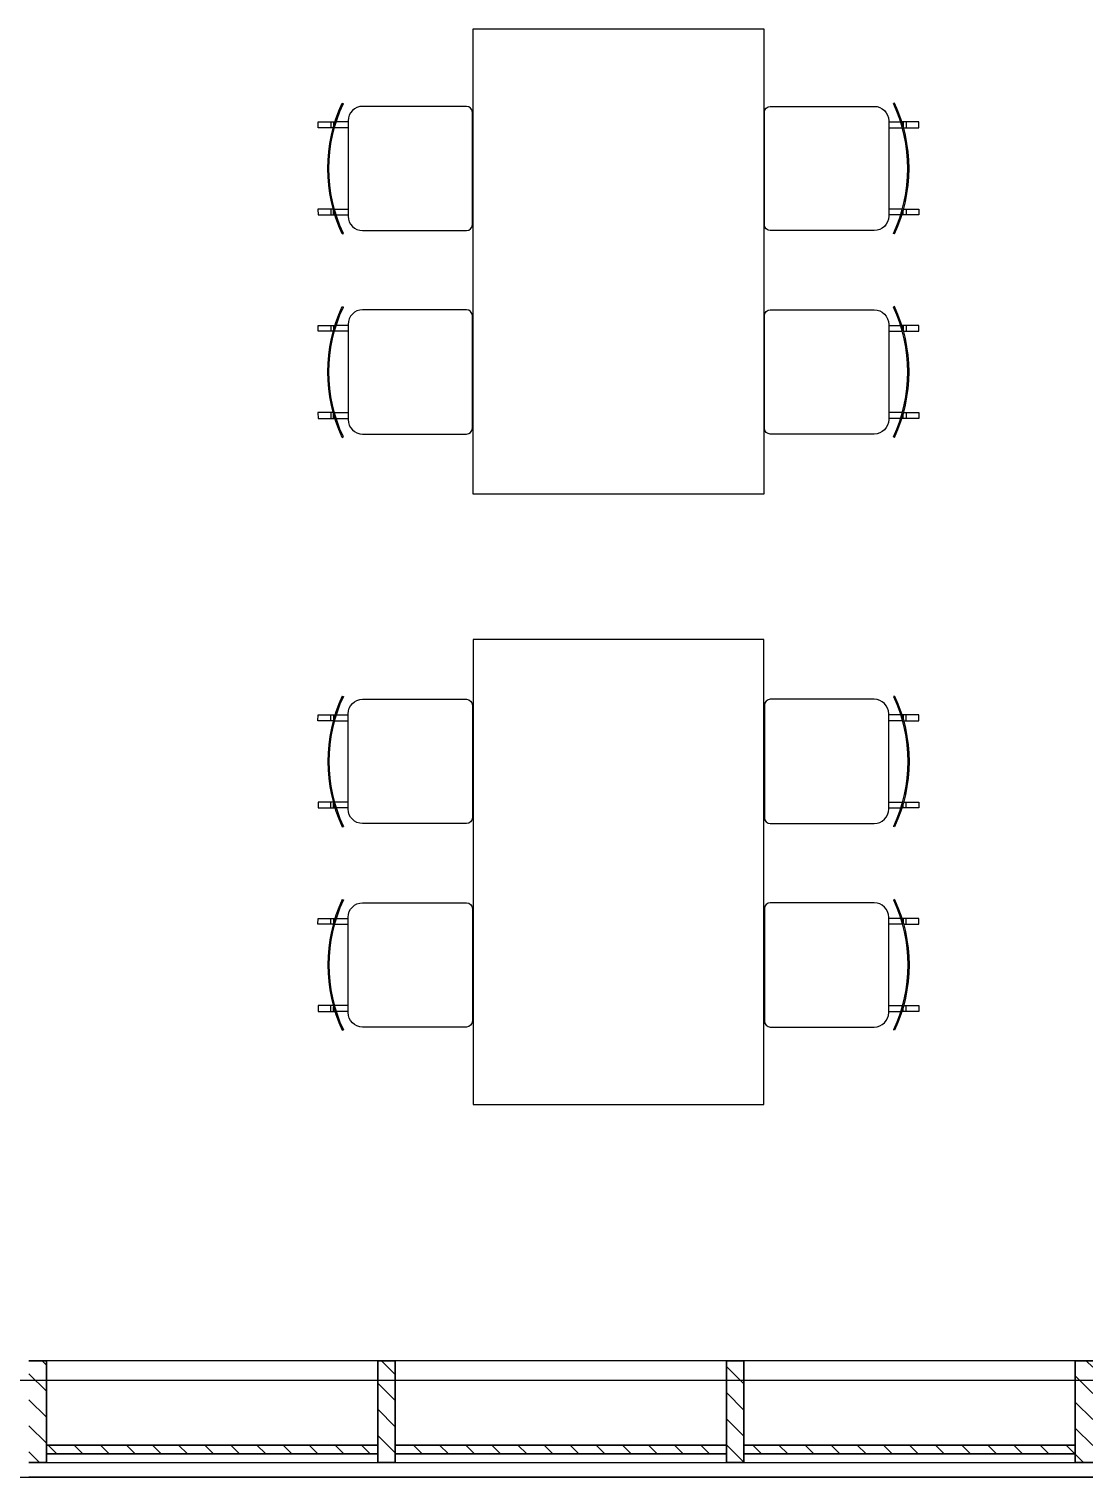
# Model space of a CAD drawing. Header units: millimetres. Extents: x -100 to 251604, y 0 to 25979.
# Drawn here: x 166569 to 170199, y 12710 to 17692 of the extents above; entities that cross this region are included whole.
import ezdxf

# ---------------------------------------------------------------- set-up
doc = ezdxf.new("R2010")
doc.units = ezdxf.units.MM
doc.layers.get('0').update_dxf_attribs({"true_color": 0xdfdfdf})
for name, color, linetype in [('Background_BRX_2D_Symbols', 7, 'Continuous'), ('Background_Front bricks', 7, 'Continuous'), ('Background_GLASS', 161, 'Continuous'), ('Background_WINDOW_FRAME', 253, 'Continuous'), ('Boundary_GLASS', 161, 'Continuous'), ('Boundary_WINDOW_FRAME', 253, 'Continuous'), ('Fill_GLASS', 161, 'Continuous'), ('Fill_WINDOW_FRAME', 253, 'Continuous'), ('Viewport border', 7, 'Continuous')]:
    doc.layers.add(name, color=color, linetype=linetype)
doc.layers.add('BIM_ROOM_LINES', color=7, linetype='Continuous', plot=False)
pattern_1 = [(45, (-5377.500000000015, -9299.999999989255), (-44.90128060534577, 44.90128060534577), [])]

# ---------------------------------------------------------------- blocks, each defined once
blk = doc.blocks.new('*U11264')
for p, q in [((28895.50000000001, 2582.000000048829), (27895.50000000001, 2582.000000048829)), ((27895.50000000001, 2582.000000048829), (27895.50000000001, 982.000000048829)), ((28895.50000000001, 982.000000048829), (28895.50000000001, 2582.000000048829)), ((27895.50000000001, 982.000000048829), (28895.50000000001, 982.000000048829))]:
    blk.add_line(p, q)
blk = doc.blocks.new('*U11265')
for p, q in [((27445.59169904197, 2387.000000048862), (27449.21522845376, 2385.305882402001)), ((27515.49998327284, 2375.750000048831), (27873.00000000002, 2375.750000048827)), ((27893.00000000002, 2355.750000048827), (27893.00000000001, 1968.250000048827)), ((27361.75323883756, 2302.000000048833), (27362.07418295601, 2322.000000048833)), ((27414.37066327513, 2302.000000048831), (27361.75323883756, 2302.000000048833)), ((27362.07418295601, 2322.000000048833), (27420.25847531693, 2322.000000048831)), ((27405.59169904203, 2302.000000048831), (27405.59169904203, 2322.000000048831)), ((27415.50000072248, 2322.000000048831), (27415.50000072248, 2306.070226187583)), ((27418.51841359811, 2302.000000048831), (27465.49998884322, 2302.000000048831)), ((27424.45483299118, 2322.000000048831), (27465.49998884322, 2322.000000048831)), ((27465.49998327284, 1998.250000048831), (27465.49998327284, 2325.750000048831)), ((27362.39512707446, 2022.000000048833), (27362.07418295601, 2002.000000048833)), ((27362.07418295601, 2002.000000048833), (27420.25847543486, 2002.000000048831)), ((27414.37066327513, 2022.000000048831), (27362.39512707446, 2022.000000048833)), ((27405.59149206162, 2002.000000048831), (27405.59169904203, 2022.000000048831)), ((27415.50000072249, 2002.000000048831), (27415.50000072247, 2017.92977391008)), ((27465.49998884322, 2022.000000048831), (27418.51841364634, 2022.000000048831)), ((27465.49998884322, 2002.000000048831), (27424.45483338683, 2002.000000048831)), ((27873.00000000001, 1948.250000048827), (27515.49998327284, 1948.250000048831)), ((27445.5916990419, 1937.000000048771), (27449.21522845373, 1938.694117695861))]:
    blk.add_line(p, q)
for radius, start in [(531.2500000001447, 154.9423845816925), (527.2500000000678, 154.9423845816763)]:
    blk.add_arc((27926.84169904203, 2162.000000048827), radius, start, 205.0576154183026)
at = {"extrusion": (0, 0, -1)}
for centre, radius, start, end in [((-27515.49998327284, 2325.750000048831), 49.99999999999999, 0, 90), ((-27873.00000000002, 2355.750000048827), 19.99999999999999, 90, 180), ((-27515.49998327284, 1998.250000048831), 49.99999999999999, 270, 0), ((-27873.00000000001, 1968.250000048827), 19.99999999999999, 180, 270)]:
    blk.add_arc(centre, radius, start, end, dxfattribs=at)
blk = doc.blocks.new('*U11266')
for p, q in [((27445.59169904197, 1687.000000048862), (27449.21522845376, 1685.305882402001)), ((27515.49998327284, 1675.750000048831), (27873.00000000002, 1675.750000048827)), ((27893.00000000002, 1655.750000048827), (27893.00000000001, 1268.250000048827)), ((27361.75323883756, 1602.000000048833), (27362.07418295601, 1622.000000048833)), ((27414.37066327513, 1602.000000048831), (27361.75323883756, 1602.000000048833)), ((27362.07418295601, 1622.000000048833), (27420.25847531693, 1622.000000048831)), ((27405.59169904203, 1602.000000048831), (27405.59169904203, 1622.000000048831)), ((27415.50000072248, 1622.000000048831), (27415.50000072248, 1606.070226187583)), ((27418.51841359811, 1602.000000048831), (27465.49998884322, 1602.000000048831)), ((27424.45483299118, 1622.000000048831), (27465.49998884322, 1622.000000048831)), ((27465.49998327284, 1298.250000048831), (27465.49998327284, 1625.750000048831)), ((27362.39512707446, 1322.000000048833), (27362.07418295601, 1302.000000048833)), ((27362.07418295601, 1302.000000048833), (27420.25847543486, 1302.000000048831)), ((27414.37066327513, 1322.000000048831), (27362.39512707446, 1322.000000048833)), ((27405.59149206162, 1302.000000048831), (27405.59169904203, 1322.000000048831)), ((27415.50000072249, 1302.000000048831), (27415.50000072247, 1317.92977391008)), ((27465.49998884322, 1322.000000048831), (27418.51841364634, 1322.000000048831)), ((27465.49998884322, 1302.000000048831), (27424.45483338683, 1302.000000048831)), ((27873.00000000001, 1248.250000048827), (27515.49998327284, 1248.250000048831)), ((27445.5916990419, 1237.000000048771), (27449.21522845373, 1238.694117695861))]:
    blk.add_line(p, q)
for radius, start, end in [(531.2500000001447, 154.9423845816925, 205.0576154183024), (527.2500000000678, 154.9423845816763, 205.0576154183023)]:
    blk.add_arc((27926.84169904203, 1462.000000048827), radius, start, end)
at = {"extrusion": (0, 0, -1)}
for centre, radius, start, end in [((-27515.49998327284, 1625.750000048831), 49.99999999999999, 0, 90), ((-27873.00000000002, 1655.750000048827), 19.99999999999999, 90, 180), ((-27515.49998327284, 1298.250000048831), 49.99999999999999, 270, 0), ((-27873.00000000001, 1268.250000048827), 19.99999999999999, 180, 270)]:
    blk.add_arc(centre, radius, start, end, dxfattribs=at)
blk = doc.blocks.new('*U11267')
for p, q in [((28898.00000000001, 2355.750000048825), (28898.00000000002, 1968.250000048825)), ((29275.50001672719, 2375.750000048829), (28918.00000000001, 2375.750000048825)), ((29345.40830095806, 2387.00000004886), (29341.78477154628, 2385.305882401999)), ((29366.54516700884, 2322.000000048829), (29325.50001115682, 2322.000000048829)), ((29372.48158640192, 2302.000000048829), (29325.50001115682, 2302.000000048829)), ((29325.50001672719, 1998.250000048829), (29325.50001672719, 2325.750000048829)), ((29428.92581704402, 2322.000000048831), (29370.74152468311, 2322.000000048829)), ((29375.49999927756, 2322.000000048829), (29375.49999927756, 2306.070226187581)), ((29376.6293367249, 2302.000000048829), (29429.24676116247, 2302.000000048831)), ((29385.408300958, 2302.000000048831), (29385.408300958, 2322.000000048831)), ((29429.24676116247, 2302.000000048831), (29428.92581704402, 2322.000000048831)), ((29325.50001115682, 2022.000000048829), (29372.48158635369, 2022.000000048829)), ((29325.50001115682, 2002.000000048829), (29366.54516661321, 2002.000000048829)), ((29428.92581704402, 2002.000000048831), (29370.74152456518, 2002.000000048829)), ((29375.49999927754, 2002.000000048829), (29375.49999927756, 2017.929773910078)), ((29376.6293367249, 2022.000000048829), (29428.60487292557, 2022.000000048831)), ((29385.40850793842, 2002.000000048829), (29385.408300958, 2022.000000048829)), ((29428.60487292557, 2022.000000048831), (29428.92581704402, 2002.000000048831)), ((28918.00000000002, 1948.250000048825), (29275.50001672719, 1948.250000048829)), ((29345.40830095813, 1937.000000048769), (29341.7847715463, 1938.694117695859))]:
    blk.add_line(p, q)
for centre, radius, start, end in [((28918.00000000001, 2355.750000048825), 19.99999999999999, 90, 180), ((29275.50001672719, 2325.750000048829), 49.99999999999999, 0, 90), ((29275.50001672719, 1998.250000048829), 49.99999999999999, 270, 0), ((28918.00000000002, 1968.250000048825), 19.99999999999999, 180, 270)]:
    blk.add_arc(centre, radius, start, end)
at = {"extrusion": (0, 0, -1)}
for radius, start, end in [(527.2500000000678, 154.9423845816761, 205.0576154183023), (531.2500000001447, 154.9423845816924, 205.0576154183022)]:
    blk.add_arc((-28864.158300958, 2162.000000048823), radius, start, end, dxfattribs=at)
blk = doc.blocks.new('*U11268')
for p, q in [((28898.00000000001, 1655.750000048825), (28898.00000000002, 1268.250000048825)), ((29275.50001672719, 1675.750000048829), (28918.00000000001, 1675.750000048825)), ((29345.40830095806, 1687.00000004886), (29341.78477154628, 1685.305882401999)), ((29366.54516700884, 1622.000000048829), (29325.50001115682, 1622.000000048829)), ((29372.48158640192, 1602.000000048829), (29325.50001115682, 1602.000000048829)), ((29325.50001672719, 1298.250000048829), (29325.50001672719, 1625.750000048829)), ((29428.92581704402, 1622.000000048831), (29370.74152468311, 1622.000000048829)), ((29375.49999927756, 1622.000000048829), (29375.49999927756, 1606.070226187581)), ((29376.6293367249, 1602.000000048829), (29429.24676116247, 1602.000000048831)), ((29385.408300958, 1602.000000048831), (29385.408300958, 1622.000000048831)), ((29429.24676116247, 1602.000000048831), (29428.92581704402, 1622.000000048831)), ((29325.50001115682, 1322.000000048829), (29372.48158635369, 1322.000000048829)), ((29325.50001115682, 1302.000000048829), (29366.54516661321, 1302.000000048829)), ((29428.92581704402, 1302.000000048831), (29370.74152456518, 1302.000000048829)), ((29375.49999927754, 1302.000000048829), (29375.49999927756, 1317.929773910078)), ((29376.6293367249, 1322.000000048829), (29428.60487292557, 1322.000000048831)), ((29385.40850793842, 1302.000000048829), (29385.408300958, 1322.000000048829)), ((29428.60487292557, 1322.000000048831), (29428.92581704402, 1302.000000048831)), ((28918.00000000002, 1248.250000048825), (29275.50001672719, 1248.250000048829)), ((29345.40830095813, 1237.000000048769), (29341.7847715463, 1238.694117695859))]:
    blk.add_line(p, q)
for centre, radius, start, end in [((28918.00000000001, 1655.750000048825), 19.99999999999999, 90, 180), ((29275.50001672719, 1625.750000048829), 49.99999999999999, 0, 90), ((29275.50001672719, 1298.250000048829), 49.99999999999999, 270, 0), ((28918.00000000002, 1268.250000048825), 19.99999999999999, 180, 270)]:
    blk.add_arc(centre, radius, start, end)
at = {"extrusion": (0, 0, -1)}
for radius, start, end in [(527.2500000000678, 154.9423845816763, 205.0576154183025), (531.2500000001447, 154.9423845816925, 205.0576154183024)]:
    blk.add_arc((-28864.158300958, 1462.000000048825), radius, start, end, dxfattribs=at)
blk = doc.blocks.new('*U11269')
for p, q in [((27895.50000000001, 4682.000000048831), (28895.50000000001, 4682.000000048829)), ((27895.50000000001, 3082.000000048831), (27895.50000000001, 4682.000000048831)), ((28895.50000000001, 4682.000000048829), (28895.50000000001, 3082.000000048829)), ((28895.50000000001, 3082.000000048829), (27895.50000000001, 3082.000000048831))]:
    blk.add_line(p, q)
blk = doc.blocks.new('*U11270')
for p, q in [((27445.5916990419, 3727.000000048889), (27449.21522845373, 3725.305882401797)), ((27873.00000000001, 3715.750000048831), (27515.49998327284, 3715.750000048827)), ((27893.00000000002, 3308.250000048831), (27893.00000000001, 3695.750000048831)), ((27362.07418295601, 3662.000000048827), (27420.25847543486, 3662.000000048827)), ((27362.39512707446, 3642.000000048827), (27362.07418295601, 3662.000000048827)), ((27414.37066327513, 3642.000000048827), (27362.39512707446, 3642.000000048827)), ((27405.59149206162, 3662.000000048827), (27405.59169904203, 3642.000000048827)), ((27415.50000072249, 3662.000000048827), (27415.50000072247, 3646.070226187579)), ((27465.49998884322, 3642.000000048827), (27418.51841364634, 3642.000000048827)), ((27465.49998884322, 3662.000000048827), (27424.45483338683, 3662.000000048827)), ((27465.49998327284, 3665.750000048827), (27465.49998327284, 3338.250000048827)), ((27414.37066327513, 3362.000000048827), (27361.75323883756, 3362.000000048827)), ((27361.75323883756, 3362.000000048827), (27362.07418295601, 3342.000000048827)), ((27362.07418295601, 3342.000000048827), (27420.25847531692, 3342.000000048827)), ((27405.59169904203, 3362.000000048827), (27405.59169904203, 3342.000000048827)), ((27415.50000072248, 3342.000000048827), (27415.50000072248, 3357.929773910075)), ((27418.51841359811, 3362.000000048827), (27465.49998884322, 3362.000000048827)), ((27424.45483299118, 3342.000000048827), (27465.49998884322, 3342.000000048827)), ((27515.49998327284, 3288.250000048827), (27873.00000000002, 3288.250000048831)), ((27445.59169904197, 3277.000000048798), (27449.21522845375, 3278.694117695659))]:
    blk.add_line(p, q)
at = {"extrusion": (0, 0, -1)}
for radius, start, end in [(531.2500000001447, 334.9423845816926, 25.05761541830256), (527.2500000000678, 334.9423845816763, 25.0576154183025)]:
    blk.add_arc((-27926.84169904203, 3502.000000048831), radius, start, end, dxfattribs=at)
for centre, radius, start, end in [((27515.49998327284, 3665.750000048827), 49.99999999999999, 90, 180), ((27873.00000000001, 3695.750000048831), 19.99999999999999, 0, 90), ((27515.49998327284, 3338.250000048827), 49.99999999999999, 180, 270), ((27873.00000000002, 3308.250000048831), 19.99999999999999, 270, 0)]:
    blk.add_arc(centre, radius, start, end)
blk = doc.blocks.new('*U11271')
for p, q in [((27445.5916990419, 4427.000000048889), (27449.21522845373, 4425.305882401797)), ((27873.00000000001, 4415.750000048831), (27515.49998327284, 4415.750000048827)), ((27893.00000000002, 4008.250000048831), (27893.00000000001, 4395.750000048831)), ((27362.07418295601, 4362.000000048827), (27420.25847543486, 4362.000000048827)), ((27362.39512707446, 4342.000000048827), (27362.07418295601, 4362.000000048827)), ((27414.37066327513, 4342.000000048827), (27362.39512707446, 4342.000000048827)), ((27405.59149206162, 4362.000000048827), (27405.59169904203, 4342.000000048827)), ((27415.50000072249, 4362.000000048827), (27415.50000072247, 4346.070226187579)), ((27465.49998884322, 4342.000000048827), (27418.51841364634, 4342.000000048827)), ((27465.49998884322, 4362.000000048827), (27424.45483338683, 4362.000000048827)), ((27465.49998327284, 4365.750000048827), (27465.49998327284, 4038.250000048827)), ((27414.37066327513, 4062.000000048827), (27361.75323883756, 4062.000000048827)), ((27361.75323883756, 4062.000000048827), (27362.07418295601, 4042.000000048827)), ((27362.07418295601, 4042.000000048827), (27420.25847531692, 4042.000000048827)), ((27405.59169904203, 4062.000000048827), (27405.59169904203, 4042.000000048827)), ((27415.50000072248, 4042.000000048827), (27415.50000072248, 4057.929773910075)), ((27418.51841359811, 4062.000000048827), (27465.49998884322, 4062.000000048827)), ((27424.45483299118, 4042.000000048827), (27465.49998884322, 4042.000000048827)), ((27515.49998327284, 3988.250000048827), (27873.00000000002, 3988.250000048831)), ((27445.59169904197, 3977.000000048798), (27449.21522845375, 3978.694117695659))]:
    blk.add_line(p, q)
at = {"extrusion": (0, 0, -1)}
for radius, start, end in [(531.2500000001447, 334.9423845816926, 25.05761541830256), (527.2500000000678, 334.9423845816763, 25.0576154183025)]:
    blk.add_arc((-27926.84169904203, 4202.000000048831), radius, start, end, dxfattribs=at)
for centre, radius, start, end in [((27515.49998327284, 4365.750000048827), 49.99999999999999, 90, 180), ((27873.00000000001, 4395.750000048831), 19.99999999999999, 0, 90), ((27515.49998327284, 4038.250000048827), 49.99999999999999, 180, 270), ((27873.00000000002, 4008.250000048831), 19.99999999999999, 270, 0)]:
    blk.add_arc(centre, radius, start, end)
blk = doc.blocks.new('*U11272')
for p, q in [((28898.00000000001, 3308.250000048833), (28898.00000000002, 3695.750000048833)), ((28918.00000000002, 3715.750000048833), (29275.50001672719, 3715.750000048829)), ((29345.40830095813, 3727.000000048889), (29341.7847715463, 3725.305882401799)), ((29325.50001115682, 3662.000000048829), (29366.54516661321, 3662.000000048827)), ((29325.50001115682, 3642.000000048829), (29372.48158635369, 3642.000000048827)), ((29325.50001672719, 3665.750000048829), (29325.50001672719, 3338.250000048829)), ((29428.92581704402, 3662.000000048827), (29370.74152456518, 3662.000000048827)), ((29375.49999927754, 3662.000000048827), (29375.49999927756, 3646.070226187579)), ((29376.6293367249, 3642.000000048827), (29428.60487292557, 3642.000000048827)), ((29385.40850793842, 3662.000000048827), (29385.408300958, 3642.000000048827)), ((29428.60487292557, 3642.000000048827), (29428.92581704402, 3662.000000048827)), ((29372.48158640192, 3362.000000048827), (29325.50001115682, 3362.000000048829)), ((29366.54516700884, 3342.000000048829), (29325.50001115682, 3342.000000048829)), ((29428.92581704402, 3342.000000048827), (29370.74152468311, 3342.000000048827)), ((29375.49999927756, 3342.000000048827), (29375.49999927756, 3357.929773910077)), ((29376.6293367249, 3362.000000048827), (29429.24676116247, 3362.000000048827)), ((29385.408300958, 3362.000000048827), (29385.408300958, 3342.000000048827)), ((29429.24676116247, 3362.000000048827), (29428.92581704402, 3342.000000048827)), ((29275.50001672719, 3288.250000048829), (28918.00000000001, 3288.250000048833)), ((29345.40830095806, 3277.000000048798), (29341.78477154628, 3278.694117695659))]:
    blk.add_line(p, q)
at = {"extrusion": (0, 0, -1)}
for centre, radius, start, end in [((-28918.00000000002, 3695.750000048833), 19.99999999999999, 0, 90), ((-29275.50001672719, 3665.750000048829), 49.99999999999999, 90, 180), ((-29275.50001672719, 3338.250000048829), 49.99999999999999, 180, 270), ((-28918.00000000001, 3308.250000048833), 19.99999999999999, 270, 0)]:
    blk.add_arc(centre, radius, start, end, dxfattribs=at)
for radius, start, end in [(527.2500000000678, 334.9423845816758, 25.05761541830233), (531.2500000001447, 334.9423845816924, 25.05761541830221)]:
    blk.add_arc((28864.158300958, 3502.000000048834), radius, start, end)
blk = doc.blocks.new('*U11273')
for p, q in [((28898.00000000001, 4008.250000048833), (28898.00000000002, 4395.750000048833)), ((28918.00000000002, 4415.750000048833), (29275.50001672719, 4415.750000048829)), ((29345.40830095813, 4427.000000048889), (29341.7847715463, 4425.305882401799)), ((29325.50001115682, 4362.000000048829), (29366.54516661321, 4362.000000048827)), ((29325.50001115682, 4342.000000048829), (29372.48158635369, 4342.000000048827)), ((29325.50001672719, 4365.750000048829), (29325.50001672719, 4038.250000048829)), ((29428.92581704402, 4362.000000048827), (29370.74152456518, 4362.000000048829)), ((29375.49999927754, 4362.000000048827), (29375.49999927756, 4346.070226187579)), ((29376.6293367249, 4342.000000048827), (29428.60487292557, 4342.000000048827)), ((29385.40850793842, 4362.000000048827), (29385.408300958, 4342.000000048827)), ((29428.60487292557, 4342.000000048827), (29428.92581704402, 4362.000000048827)), ((29372.48158640192, 4062.000000048827), (29325.50001115682, 4062.000000048829)), ((29366.54516700884, 4042.000000048829), (29325.50001115682, 4042.000000048829)), ((29428.92581704402, 4042.000000048827), (29370.74152468311, 4042.000000048827)), ((29375.49999927756, 4042.000000048827), (29375.49999927756, 4057.929773910077)), ((29376.6293367249, 4062.000000048827), (29429.24676116247, 4062.000000048827)), ((29385.408300958, 4062.000000048827), (29385.408300958, 4042.000000048827)), ((29429.24676116247, 4062.000000048827), (29428.92581704402, 4042.000000048827)), ((29275.50001672719, 3988.250000048829), (28918.00000000001, 3988.250000048833)), ((29345.40830095806, 3977.000000048798), (29341.78477154628, 3978.694117695659))]:
    blk.add_line(p, q)
at = {"extrusion": (0, 0, -1)}
for centre, radius, start, end in [((-28918.00000000002, 4395.750000048833), 19.99999999999999, 0, 90), ((-29275.50001672719, 4365.750000048829), 49.99999999999999, 90, 179.9999999999979), ((-29275.50001672719, 4038.250000048829), 49.99999999999999, 180, 270), ((-28918.00000000001, 4008.250000048833), 19.99999999999999, 270, 0)]:
    blk.add_arc(centre, radius, start, end, dxfattribs=at)
for radius, start, end in [(527.2500000000678, 334.9423845816758, 25.05761541830233), (531.2500000001447, 334.9423845816924, 25.05761541830221)]:
    blk.add_arc((28864.158300958, 4202.000000048834), radius, start, end)
blk = doc.blocks.new('Main_Floor 2__section__..%5CMainBuilding.dwg', base_point=(-3894.571003041897, -13009.50678117592))
at = {"layer": 'Fill_GLASS', "extrusion": (0, 0, -1)}
h = blk.add_hatch(dxfattribs=at)
h.set_pattern_fill('ANSI31', color=256, scale=20, style=0)
h.set_pattern_definition(pattern_1)
h.paths.add_polyline_path([(-26427.50000100001, -219.9999999892552), (-27567.50000100001, -219.9999999892552), (-27567.50000100001, -189.9999999892552), (-26427.50000100001, -189.9999999892552)])
h = blk.add_hatch(dxfattribs=at)
h.set_pattern_fill('ANSI31', color=256, scale=20, style=0)
h.set_pattern_definition(pattern_1)
h.paths.add_polyline_path([(-27627.50000100001, -219.9999999892552), (-28767.50000100001, -219.9999999892552), (-28767.50000100001, -189.9999999892552), (-27627.50000100001, -189.9999999892552)])
h = blk.add_hatch(dxfattribs=at)
h.set_pattern_fill('ANSI31', color=256, scale=20, style=0)
h.set_pattern_definition(pattern_1)
h.paths.add_polyline_path([(-28827.50000100001, -219.9999999892552), (-29967.50000100001, -219.9999999892552), (-29967.50000100001, -189.9999999892552), (-28827.50000100001, -189.9999999892552)])
at = {"layer": 'Fill_WINDOW_FRAME', "extrusion": (0, 0, -1)}
h = blk.add_hatch(dxfattribs=at)
h.set_pattern_fill('ANSI31', color=256, scale=20, style=0)
h.set_pattern_definition(pattern_1)
h.paths.add_polyline_path([(-26427.50000100001, 100.0000000107448), (-26367.50000100001, 100.0000000107448), (-26367.50000100001, -249.9999999892552), (-26427.50000100001, -249.9999999892552)])
h = blk.add_hatch(dxfattribs=at)
h.set_pattern_fill('ANSI31', color=256, scale=20, style=0)
h.set_pattern_definition(pattern_1)
h.paths.add_polyline_path([(-27627.50000100001, 100.0000000107448), (-27567.50000100001, 100.0000000107448), (-27567.50000100001, -249.9999999892552), (-27627.50000100001, -249.9999999892552)])
h = blk.add_hatch(dxfattribs=at)
h.set_pattern_fill('ANSI31', color=256, scale=20, style=0)
h.set_pattern_definition(pattern_1)
h.paths.add_polyline_path([(-28827.50000100001, 100.0000000107448), (-28767.50000100001, 100.0000000107448), (-28767.50000100001, -249.9999999892552), (-28827.50000100001, -249.9999999892552)])
h = blk.add_hatch(dxfattribs=at)
h.set_pattern_fill('ANSI31', color=256, scale=20, style=0)
h.set_pattern_definition(pattern_1)
h.paths.add_polyline_path([(-30027.50000100001, 100.0000000107448), (-29967.50000100001, 100.0000000107448), (-29967.50000100001, -249.9999999892552), (-30027.50000100001, -249.9999999892552)])
at = {"layer": 'Background_Front bricks'}
for p, q in [((25977.50103378979, -299.9999999892534), (41227.50000000002, -299.999999989257)), ((25977.50335090481, -299.9999999892534), (41227.50000000002, -299.999999989257)), ((40827.50000100001, -299.9999999892552), (26367.50053928366, -299.9999999892552))]:
    blk.add_line(p, q, dxfattribs=at)
at = {"layer": 'Background_GLASS'}
for p, q in [((27567.50000100001, -189.9999999892552), (26427.50000100001, -189.9999999892552)), ((26427.50000100001, -189.9999999892552), (26427.50000100001, -219.9999999892552)), ((27567.50000100001, -219.9999999892552), (27567.50000100001, -189.9999999892552)), ((28767.50000100001, -189.9999999892552), (27627.50000100001, -189.9999999892552)), ((27627.50000100001, -189.9999999892552), (27627.50000100001, -219.9999999892552)), ((28767.50000100001, -219.9999999892552), (28767.50000100001, -189.9999999892552)), ((29967.50000100001, -189.9999999892552), (28827.50000100001, -189.9999999892552)), ((28827.50000100001, -189.9999999892552), (28827.50000100001, -219.9999999892552)), ((29967.50000100001, -219.9999999892552), (29967.50000100001, -189.9999999892552)), ((26427.50000100001, -219.9999999892552), (27567.50000100001, -219.9999999892552)), ((27627.50000100001, -219.9999999892552), (28767.50000100001, -219.9999999892552)), ((28827.50000100001, -219.9999999892552), (29967.50000100001, -219.9999999892552))]:
    blk.add_line(p, q, dxfattribs=at)
at = {"layer": 'Background_WINDOW_FRAME'}
for p, q in [((26427.50000100001, 100.0000000107448), (26367.50000100001, 100.0000000107448)), ((26427.50000100001, -249.9999999892552), (26427.50000100001, 100.0000000107448)), ((27567.50000100001, 100.0000000107448), (26427.50049650615, 100.0000000107448)), ((27567.50000100001, -189.9995126508638), (27567.50000100001, 100.0000000107448)), ((27627.50000100001, 100.0000000107448), (27567.50000100001, 100.0000000107448)), ((27567.50000100001, 100.0000000107448), (27567.50000100001, -249.9999999892552)), ((27627.50000100001, -249.9999999892552), (27627.50000100001, 100.0000000107448)), ((28767.50000100001, 100.0000000107448), (27627.50049650615, 100.0000000107448)), ((28767.50000100001, -189.9995126508638), (28767.50000100001, 100.0000000107448)), ((28827.50000100001, 100.0000000107448), (28767.50000100001, 100.0000000107448)), ((28767.50000100001, 100.0000000107448), (28767.50000100001, -249.9999999892552)), ((28827.50000100001, -249.9999999892552), (28827.50000100001, 100.0000000107448)), ((29967.50000100001, 100.0000000107448), (28827.50049650615, 100.0000000107448)), ((29967.50000100001, -189.9995126508638), (29967.50000100001, 100.0000000107448)), ((29967.50000100001, 100.0000000107448), (29967.50000100001, -249.9999999892552)), ((30027.50000100001, 100.0000000107448), (29967.50000100001, 100.0000000107448)), ((27567.50000100001, -249.9999999892552), (27567.50000100001, -219.9995126508638)), ((28767.50000100001, -249.9999999892552), (28767.50000100001, -219.9995126508638)), ((29967.50000100001, -249.9999999892552), (29967.50000100001, -219.9995126508638)), ((26367.50000100001, -249.9999999892552), (26427.50000100001, -249.9999999892552)), ((26427.50000100001, -249.9999999892552), (27567.50000100001, -249.9999999892552)), ((27567.50000100001, -249.9999999892552), (27627.50000100001, -249.9999999892552)), ((27627.50000100001, -249.9999999892552), (28767.50000100001, -249.9999999892552)), ((28767.50000100001, -249.9999999892552), (28827.50000100001, -249.9999999892552)), ((28827.50000100001, -249.9999999892552), (29967.50000100001, -249.9999999892552)), ((29967.50000100001, -249.9999999892552), (30027.50000100001, -249.9999999892552))]:
    blk.add_line(p, q, dxfattribs=at)
at = {"layer": 'BIM_ROOM_LINES'}
blk.add_line((40895.50000000001, 32.00000001535409), (25795.50000000001, 32.00000001074477), dxfattribs=at)
at = {"layer": 'Boundary_GLASS'}
for p, q in [((26427.50000100001, -219.9999999892552), (26427.50000100001, -189.9999999892552)), ((26427.50000100001, -189.9999999892552), (27567.50000100001, -189.9999999892552)), ((27567.50000100001, -189.9999999892552), (27567.50000100001, -219.9999999892552)), ((27627.50000100001, -219.9999999892552), (27627.50000100001, -189.9999999892552)), ((27627.50000100001, -189.9999999892552), (28767.50000100001, -189.9999999892552)), ((28767.50000100001, -189.9999999892552), (28767.50000100001, -219.9999999892552)), ((28827.50000100001, -219.9999999892552), (28827.50000100001, -189.9999999892552)), ((28827.50000100001, -189.9999999892552), (29967.50000100001, -189.9999999892552)), ((29967.50000100001, -189.9999999892552), (29967.50000100001, -219.9999999892552)), ((27567.50000100001, -219.9999999892552), (26427.50000100001, -219.9999999892552)), ((28767.50000100001, -219.9999999892552), (27627.50000100001, -219.9999999892552)), ((29967.50000100001, -219.9999999892552), (28827.50000100001, -219.9999999892552))]:
    blk.add_line(p, q, dxfattribs=at)
at = {"layer": 'Boundary_WINDOW_FRAME'}
for p, q in [((26367.50000100001, 100.0000000107448), (26427.50000100001, 100.0000000107448)), ((26427.50000100001, 100.0000000107448), (26427.50000100001, -249.9999999892552)), ((27567.50000100001, -249.9999999892552), (27567.50000100001, 100.0000000107448)), ((27567.50000100001, 100.0000000107448), (27627.50000100001, 100.0000000107448)), ((27627.50000100001, 100.0000000107448), (27627.50000100001, -249.9999999892552)), ((28767.50000100001, -249.9999999892552), (28767.50000100001, 100.0000000107448)), ((28767.50000100001, 100.0000000107448), (28827.50000100001, 100.0000000107448)), ((28827.50000100001, 100.0000000107448), (28827.50000100001, -249.9999999892552)), ((29967.50000100001, -249.9999999892552), (29967.50000100001, 100.0000000107448)), ((29967.50000100001, 100.0000000107448), (30027.50000100001, 100.0000000107448)), ((26427.50000100001, -249.9999999892552), (26367.50000100001, -249.9999999892552)), ((27627.50000100001, -249.9999999892552), (27567.50000100001, -249.9999999892552)), ((28827.50000100001, -249.9999999892552), (28767.50000100001, -249.9999999892552)), ((30027.50000100001, -249.9999999892552), (29967.50000100001, -249.9999999892552))]:
    blk.add_line(p, q, dxfattribs=at)
at = {"layer": 'Background_BRX_2D_Symbols'}
for name in ['*U11269', '*U11271', '*U11273', '*U11270', '*U11272', '*U11264', '*U11265', '*U11267', '*U11266', '*U11268']:
    blk.add_blockref(name, (0, 0), dxfattribs=at)

msp = doc.modelspace()

# ---------------------------------------------------------------- block references
at = {"layer": 'Viewport border'}
msp.add_blockref('Main_Floor 2__section__..%5CMainBuilding.dwg', (136306.763235182, 0), dxfattribs=at)

doc.saveas('drawing.dxf')
